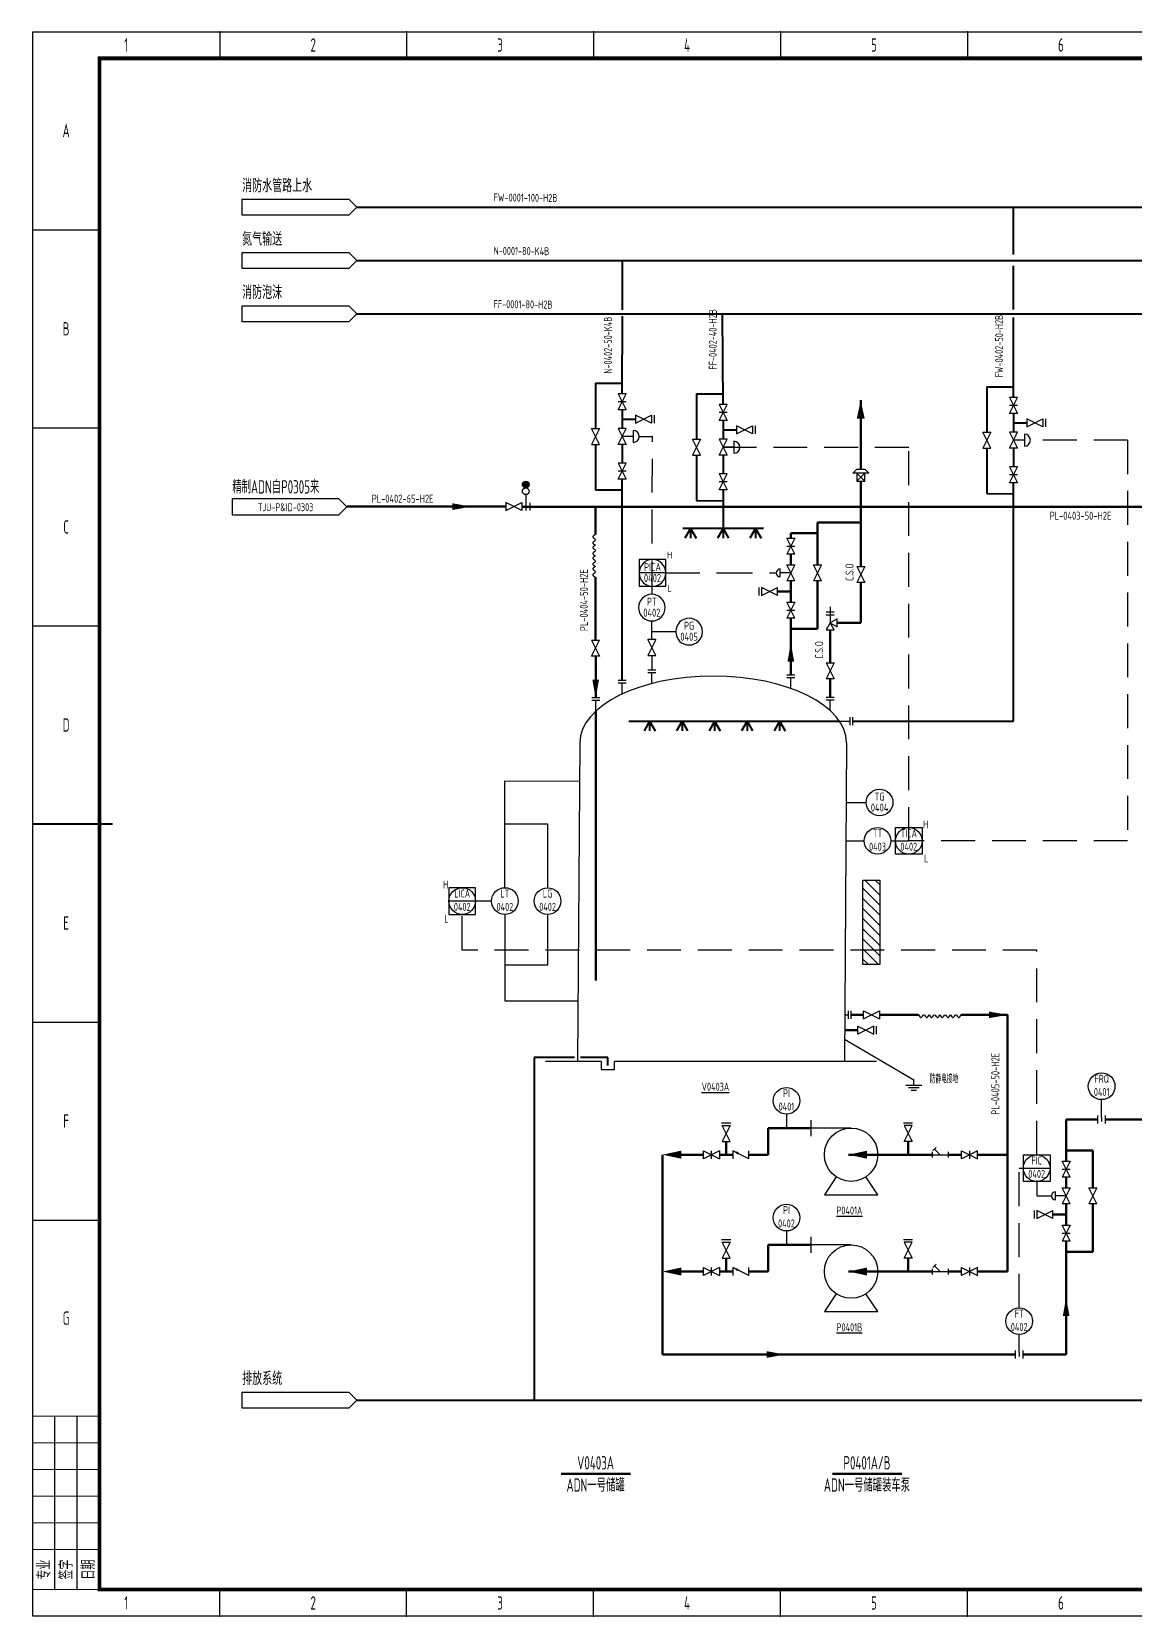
# Model space of a CAD drawing. Header units: millimetres. Extents: x 453 to 7190, y 523 to 4294.
# Drawn here: x 2184 to 2598, y 523 to 1117 of the extents above; entities that cross this region are included whole.
import ezdxf
from ezdxf.enums import TextEntityAlignment as Align

# ---------------------------------------------------------------- set-up
doc = ezdxf.new("R2010")
doc.units = ezdxf.units.MM
doc.linetypes.add('DASHED', pattern=[19.05, 12.7, -6.35])
for name, color, linetype, lineweight in [('01-主物流线-粗实线', 134, 'Continuous', 80), ('02-辅助物流线-中粗线', 30, 'Continuous', 40), ('03-设备外轮廓线-细实线', 7, 'Continuous', 25), ('05-图框与标题栏', 7, 'Continuous', 25), ('07-箭头', 7, 'Continuous', 25), ('08-进出物流标志', 7, 'Continuous', 25), ('09-文本', 7, 'Continuous', 25), ('09-阀门及管件', 102, 'Continuous', 25), ('1-主物料线', 134, 'Continuous', 80), ('1-主要物流线', 134, 'Continuous', 80), ('11-公用工程-冷却水', 55, 'Continuous', 40), ('11-文本', 7, 'Continuous', 25), ('11-管道组合号', 50, 'Continuous', 15), ('12-仪表', 190, 'Continuous', 25), ('12-信号线', 226, 'DASHED', 25), ('12-设备位号线', 7, 'Continuous', 80), ('13-仪表', 190, 'Continuous', 25), ('13-电动气动信号线', 226, 'DASHED', 25), ('14-氮气', 241, 'Continuous', 40), ('14-箭头', 7, 'Continuous', 25), ('15-仪表', 190, 'Continuous', 25), ('15-文本', 7, 'Continuous', 15), ('15-文本 @ 1', 7, 'Continuous', 15), ('16-阀门与管件', 102, 'Continuous', 25), ('19-柔性管', 7, 'ZIGZAG', 30), ('20-公用工程-消防用水', 152, 'Continuous', 40), ('22-公用工程-消防泡沫', 2, 'Continuous', 40), ('5-接续符号', 7, 'Continuous', 25), ('5-设备外轮廓', 7, 'Continuous', 25), ('7-文本', 7, 'Continuous', 25), ('8-保温层', 1, 'Continuous', 25)]:
    doc.layers.add(name, color=color, linetype=linetype, lineweight=lineweight)
doc.layers.add('TITLE', color=7, linetype='Continuous')
doc.styles.add('3-gbcbig', font='gbenor.shx', dxfattribs={"width": 0.7, "height": 3, "bigfont": 'gbcbig.shx'})
doc.styles.add('5-gbcbig', font='gbenor.shx', dxfattribs={"width": 0.7, "height": 5, "bigfont": 'gbcbig.shx'})
doc.styles.add('国标汉字', font='gbenor.shx', dxfattribs={"height": 7, "bigfont": 'gbcbig.shx'})
doc.styles.add('国标英文+数字', font='gbenor.shx', dxfattribs={"height": 5})
doc.styles.add('头号烷家', font='gbenor.shx', dxfattribs={"width": 0.75, "height": 3, "bigfont": 'gbcbig.shx'})
doc.styles.add('工程字', font='gbenor.shx', dxfattribs={"bigfont": 'gbcbig.shx'})
doc.linetypes.add('ZIGZAG', pattern='A,0.00254,-5.08,[131,ltypeshp.shx,S=5.08,R=0,X=-5.08,Y=0],-10.16,[131,ltypeshp.shx,S=5.08,R=180,X=5.08,Y=0],-5.08', length=20.32254)

# ---------------------------------------------------------------- blocks, each defined once
blk = doc.blocks.new('接续标志')
at = {"layer": '5-接续符号'}
for p, q in [((-43, 3), (-3, 3)), ((-43, -3), (-43, 3)), ((-3, 3), (0, 0)), ((0, 0), (-3, -3)), ((-3, -3), (-43, -3))]:
    blk.add_line(p, q, dxfattribs=at)
blk = doc.blocks.new('8open')
at = {"layer": '16-阀门与管件'}
blk.add_hatch(color=3, dxfattribs=at).paths.add_polyline_path([(8.75, 8.25, 1), (6.25, 8.25, 1)])
for p, q in [((6, -1.5), (0, 1.5)), ((0, 1.5), (0, -1.5)), ((0, -1.5), (6, 1.5)), ((6, 1.5), (6, -1.5)), ((6, 1.5), (6, -1.5)), ((7.5, 4.5), (7.5, -1.5)), ((9, 1.375), (9, -1.5))]:
    blk.add_line(p, q, dxfattribs=at)
for centre in [(7.5, 8.25), (7.5, 5.75)]:
    blk.add_circle(centre, 1.25, dxfattribs=at)
blk = doc.blocks.new('entry')
at = {"layer": '5-设备外轮廓'}
for p, q in [((1.5, 5), (-1.5, 5)), ((1.5, 4), (-1.5, 4)), ((0, 0), (0, 4))]:
    blk.add_line(p, q, dxfattribs=at)
blk = doc.blocks.new('箭头')
at = {"layer": '07-箭头'}
blk.add_lwpolyline([(0, 0, 0, 2.5, 0), (-7, 0, 2.5, 2.5, 0)], format="xyseb", dxfattribs=at)
blk = doc.blocks.new('jiezhi')
at = {"layer": '16-阀门与管件'}
for p, q in [((-1.5, 0), (1.5, 0)), ((-1.5, 0), (1.5, -6)), ((-1.5, -6), (1.5, 0)), ((1.5, -6), (-1.5, -6))]:
    blk.add_line(p, q, dxfattribs=at)
blk = doc.blocks.new('就地安装仪表')
at = {"layer": '12-仪表', "ltscale": 0.25}
blk.add_circle((0, -5), 5, dxfattribs=at)
at = {"layer": '15-文本', "style": '工程字', "width": 0.75}
blk.add_attdef('仪表名称', text='', height=3, dxfattribs=at).set_placement((0, -4.29), align=Align.CENTER)
blk.add_attdef('仪表编号', text='', height=3, dxfattribs=at).set_placement((0, -5.39), align=Align.TOP_CENTER)
blk = doc.blocks.new('*U136')
at = {"layer": '12-仪表'}
ref = blk.add_blockref('就地安装仪表', (2502.14, 833.23), dxfattribs=at)
ref.add_attrib('仪表名称', 'TG', dxfattribs={"layer": '15-文本 @ 1', "height": 3, "style": '工程字', "width": 0.75}).set_placement((2502.14, 828.94), align=Align.CENTER)
ref.add_attrib('仪表编号', '0404', dxfattribs={"layer": '15-文本 @ 1', "height": 3, "style": '工程字', "width": 0.75}).set_placement((2502.14, 827.83), align=Align.TOP_CENTER)
blk = doc.blocks.new('*U137')
at = {"layer": '15-文本'}
ref = blk.add_blockref('就地安装仪表', (2416.75, 906.26), dxfattribs=dict(at, xscale=-1))
ref.add_attrib('仪表名称', 'PT', dxfattribs={"layer": '15-文本 @ 1', "height": 3, "style": '工程字', "width": 0.75}).set_placement((2416.75, 901.97), align=Align.CENTER)
ref.add_attrib('仪表编号', '0402', dxfattribs={"layer": '15-文本 @ 1', "height": 3, "style": '工程字', "width": 0.75}).set_placement((2416.75, 900.87), align=Align.TOP_CENTER)
blk = doc.blocks.new('*U138')
at = {"layer": '15-文本'}
ref = blk.add_blockref('就地安装仪表', (2430.72, 897.26), dxfattribs=dict(at, xscale=-1))
ref.add_attrib('仪表名称', 'PG', dxfattribs={"layer": '15-文本 @ 1', "height": 3, "style": '工程字', "width": 0.75}).set_placement((2430.72, 892.97), align=Align.CENTER)
ref.add_attrib('仪表编号', '0405', dxfattribs={"layer": '15-文本 @ 1', "height": 3, "style": '工程字', "width": 0.75}).set_placement((2430.72, 891.87), align=Align.TOP_CENTER)
blk = doc.blocks.new('DCS系统仪表')
at = {"layer": '12-仪表'}
for p, q in [((-5, 10), (5, 10)), ((-5, 0), (-5, 10)), ((5, 10), (5, 0)), ((-5, 5), (5, 5)), ((5, 0), (-5, 0))]:
    blk.add_line(p, q, dxfattribs=at)
at = {"layer": '12-仪表', "ltscale": 0.25}
blk.add_circle((0, 5), 5, dxfattribs=at)
at = {"layer": '15-文本', "style": '工程字', "width": 0.75}
blk.add_attdef('仪表名称', text='', height=3, dxfattribs=at).set_placement((0, 5.71), align=Align.CENTER)
blk.add_attdef('仪表编号', text='', height=3, dxfattribs=at).set_placement((0, 4.61), align=Align.TOP_CENTER)
blk = doc.blocks.new('*U139')
at = {"layer": '12-仪表'}
ref = blk.add_blockref('DCS系统仪表', (2417, 909.26), dxfattribs=dict(at, xscale=-1))
ref.add_attrib('仪表名称', 'PICA', dxfattribs={"layer": '15-文本 @ 1', "height": 3, "style": '工程字', "width": 0.75}).set_placement((2417, 914.97), align=Align.CENTER)
ref.add_attrib('仪表编号', '0402', dxfattribs={"layer": '15-文本 @ 1', "height": 3, "style": '工程字', "width": 0.75}).set_placement((2417, 913.87), align=Align.TOP_CENTER)
blk = doc.blocks.new('管道组合号')
at = {"layer": '11-管道组合号', "style": '头号烷家', "width": 0.75}
blk.add_attdef('管道组合号', (-4.3, 3.13), '', height=3, dxfattribs=at)
blk = doc.blocks.new('绝热层')
at = {"layer": '8-保温层'}
h = blk.add_hatch(dxfattribs=at)
h.set_pattern_fill('ANSI31', color=256, scale=0.8)
h.set_pattern_definition([(45, (-477.1426, -5259.7808), (-1.7960512, 1.7960512), [])])
h.paths.add_polyline_path([(0, 3), (0, -3), (30, -3), (30, 3)])
for p, q in [((0, -3), (0, 3)), ((0, 3), (30, 3)), ((30, 3), (30, -3)), ((30, -3), (0, -3))]:
    blk.add_line(p, q, dxfattribs=at)

msp = doc.modelspace()

# ---------------------------------------------------------------- linework, layer by layer
for p, q in [((2489.04, 748.61), (2490.54, 748.61)), ((2490.54, 747.11), (2490.54, 750.11)), ((2491.54, 747.11), (2491.54, 750.11))]:
    msp.add_line(p, q)
at = {"color": 30}
for p, q in [((2488.99, 739.53), (2514.94, 724.25)), ((2511.94, 722.25), (2517.94, 722.25)), ((2516.94, 721.25), (2512.94, 721.25)), ((2515.94, 720.25), (2513.94, 720.25)), ((2514.94, 722.25), (2514.94, 724.25))]:
    msp.add_line(p, q, dxfattribs=at)
at = {"layer": '01-主物流线-粗实线'}
for p, q in [((2495.06, 953.12), (2495.06, 979.04)), ((2495.06, 916.64), (2495.06, 948.62)), ((2361.97, 939.12), (2302.48, 939.12)), ((2367.97, 939.06), (2395.67, 939.1)), ((2395.67, 928.65), (2395.67, 939.1)), ((2638.38, 939.1), (2578.88, 939.1)), ((2478.88, 929.15), (2478.88, 933.15)), ((2478.88, 933.15), (2495.06, 933.15)), ((2468.88, 927.26), (2468.88, 929.15)), ((2468.88, 929.15), (2478.88, 929.15)), ((2478.88, 929.15), (2478.88, 917.26)), ((2468.88, 917.26), (2468.88, 921.26)), ((2395.69, 889.04), (2395.67, 912.65)), ((2468.88, 903.26), (2468.88, 911.26)), ((2478.88, 893.26), (2478.88, 911.26)), ((2495.06, 897.58), (2495.06, 910.64)), ((2468.88, 907.26), (2463.88, 907.26)), ((2468.88, 897.26), (2468.88, 893.26)), ((2495.06, 895.57), (2495.06, 897.58)), ((2468.81, 875.97), (2468.88, 893.26)), ((2468.88, 893.26), (2478.88, 893.26)), ((2483.64, 880.6), (2483.64, 892.97)), ((2486.24, 895.57), (2495.06, 895.57)), ((2395.7, 867.41), (2395.7, 883.04)), ((2483.64, 867.63), (2483.64, 874.6)), ((2395.7, 862.41), (2395.7, 761.48)), ((2491.54, 748.61), (2496.05, 748.61)), ((2502.05, 748.61), (2516.66, 748.61)), ((2494, 742.83), (2489, 742.83)), ((2572.07, 697.78), (2572.07, 709.34)), ((2444.65, 696.19), (2444.65, 701.19)), ((2476.46, 706.19), (2460.32, 706.19)), ((2512.81, 701.19), (2512.81, 696.19)), ((2436.15, 696.19), (2425.28, 696.19)), ((2447.15, 696.19), (2442.15, 696.19)), ((2453.15, 696.19), (2460.32, 696.19)), ((2517.23, 696.19), (2490.46, 696.19)), ((2521.86, 696.19), (2517.23, 696.19)), ((2532.86, 696.19), (2527.86, 696.19)), ((2538.86, 696.19), (2550.11, 696.19)), ((2572.07, 693.78), (2572.07, 697.78)), ((2572.07, 697.78), (2582.07, 697.78)), ((2582.07, 697.78), (2582.07, 683.78)), ((2572.07, 683.78), (2572.07, 687.78)), ((2572.07, 669.78), (2572.07, 677.78)), ((2582.07, 677.78), (2582.07, 659.78)), ((2572.07, 673.78), (2567.07, 673.78)), ((2476.46, 662.39), (2460.32, 662.39)), ((2572.07, 663.78), (2572.07, 659.78)), ((2572.07, 621.29), (2572.07, 659.78)), ((2582.07, 659.78), (2572.07, 659.78)), ((2444.65, 652.39), (2444.65, 657.39)), ((2512.81, 657.39), (2512.81, 652.39)), ((2436.15, 652.39), (2425.28, 652.39)), ((2447.15, 652.39), (2442.15, 652.39)), ((2453.15, 652.39), (2460.32, 652.39)), ((2517.23, 652.39), (2490.46, 652.39)), ((2521.86, 652.39), (2517.23, 652.39)), ((2532.86, 652.39), (2527.86, 652.39)), ((2538.86, 652.39), (2550.11, 652.39))]:
    msp.add_line(p, q, dxfattribs=at)
at = {"layer": '02-辅助物流线-中粗线'}
for p, q in [((2387.82, 732.63), (2372.61, 732.63)), ((2372.61, 732.63), (2372.61, 604.2)), ((2400.26, 732.63), (2390.06, 732.63)), ((2400.26, 729.63), (2400.26, 732.63)), ((2306.17, 604.2), (2928.13, 604.2))]:
    msp.add_line(p, q, dxfattribs=at)
at = {"layer": '03-设备外轮廓线-细实线'}
for p, q in [((2389.79, 850.61), (2388.93, 731.13)), ((2489.79, 850.61), (2488.93, 731.13)), ((2397.71, 731.13), (2376.93, 731.13)), ((2397.71, 731.13), (2397.71, 728.13)), ((2500.93, 731.13), (2402.71, 731.13)), ((2402.71, 728.13), (2402.71, 731.13)), ((2397.71, 728.13), (2402.71, 728.13)), ((2476.46, 703.19), (2476.46, 709.19)), ((2491.46, 706.19), (2476.46, 706.19)), ((2485.91, 687.87), (2481.46, 681.19)), ((2501.46, 681.19), (2497.01, 687.87)), ((2481.46, 681.19), (2501.46, 681.19)), ((2476.46, 659.39), (2476.46, 665.39)), ((2491.46, 662.39), (2476.46, 662.39)), ((2485.91, 644.07), (2481.46, 637.39)), ((2501.46, 637.39), (2497.01, 644.07)), ((2481.46, 637.39), (2501.46, 637.39))]:
    msp.add_line(p, q, dxfattribs=at)
for centre in [(2491.46, 696.19), (2491.46, 652.39)]:
    msp.add_circle(centre, 10, dxfattribs=at)
msp.add_ellipse((2439.79, 850.61), major_axis=(-50, 0), ratio=0.5, start_param=3.141593, end_param=6.283185, dxfattribs=at)
at = {"layer": '05-图框与标题栏'}
for p, q in [((2254.75, 1117.16), (2254.75, 1107.16)), ((2324.83, 1117.16), (2324.83, 1107.16)), ((2394.92, 1117.16), (2394.92, 1107.16)), ((2465, 1117.16), (2465, 1107.16)), ((2535.08, 1117.16), (2535.08, 1107.16)), ((2184.67, 1042.91), (2209.67, 1042.91)), ((2184.67, 968.66), (2209.67, 968.66)), ((2184.67, 894.41), (2209.67, 894.41)), ((2184.67, 745.91), (2209.67, 745.91)), ((2184.67, 671.66), (2209.67, 671.66)), ((2193, 533.16), (2193, 598.16)), ((2201.33, 533.16), (2201.33, 598.16)), ((2254.75, 523.16), (2254.75, 533.16)), ((2324.83, 523.16), (2324.83, 533.16)), ((2394.92, 523.16), (2394.92, 533.16)), ((2465, 523.16), (2465, 533.16)), ((2535.08, 523.16), (2535.08, 533.16))]:
    msp.add_line(p, q, dxfattribs=at)
at = {"layer": '05-图框与标题栏', "const_width": 1.4}
msp.add_lwpolyline([(2209.67, 1107.16), (2209.67, 533.16), (3015.67, 533.16), (3015.67, 1107.16)], close=True, dxfattribs=at)
at = {"layer": '05-图框与标题栏'}
for points, const_width in [([(2184.67, 820.16), (2214.67, 820.16)], 0.8), ([(2209.67, 598.16), (2184.67, 598.16)], 0.4), ([(2209.67, 588.16), (2184.67, 588.16)], 0.4), ([(2209.67, 578.16), (2184.67, 578.16)], 0.4), ([(2209.67, 568.16), (2184.67, 568.16)], 0.4), ([(2209.67, 558.16), (2184.67, 558.16)], 0.4), ([(2209.67, 548.16), (2184.67, 548.16)], 0.4), ([(2209.67, 533.16), (2184.67, 533.16)], 0.4)]:
    msp.add_lwpolyline(points, dxfattribs=dict(at, const_width=const_width))
for p in [(2254.75, 1117.16), (2254.75, 1117.16), (2254.75, 1117.16), (2324.83, 1117.16), (2324.83, 1117.16), (2324.83, 1117.16), (2394.92, 1117.16), (2394.92, 1117.16), (2394.92, 1117.16), (2465, 1117.16), (2465, 1117.16), (2465, 1117.16), (2535.08, 1117.16), (2535.08, 1117.16), (2535.08, 1117.16), (2193, 533.16), (2201.33, 533.16), (2254.75, 523.16), (2324.83, 523.16), (2394.92, 523.16), (2465, 523.16), (2535.08, 523.16)]:
    msp.add_point(p, dxfattribs=at)
at = {"layer": '08-进出物流标志'}
for p, q in [((2259.47, 942.01), (2259.47, 936.01)), ((2299.47, 942.01), (2259.47, 942.01)), ((2302.47, 939.01), (2299.47, 942.01)), ((2299.47, 936.01), (2302.47, 939.01)), ((2259.47, 936.01), (2299.47, 936.01))]:
    msp.add_line(p, q, dxfattribs=at)
at = {"layer": '09-阀门及管件'}
for p, q in [((2407.18, 981.44), (2404.18, 981.44)), ((2404.18, 981.44), (2407.18, 975.44)), ((2404.18, 975.44), (2407.18, 981.44)), ((2407.18, 978.44), (2404.18, 978.44)), ((2407.18, 975.44), (2404.18, 975.44)), ((2444.94, 977.36), (2441.94, 977.36)), ((2441.94, 977.36), (2444.94, 971.36)), ((2441.94, 971.36), (2444.94, 977.36)), ((2444.94, 974.36), (2441.94, 974.36)), ((2553.81, 980.04), (2550.81, 980.04)), ((2550.81, 980.04), (2553.81, 974.04)), ((2550.81, 974.04), (2553.81, 980.04)), ((2553.81, 977.04), (2550.81, 977.04)), ((2397.18, 968.44), (2394.18, 962.44)), ((2397.18, 962.44), (2394.18, 968.44)), ((2394.18, 968.44), (2397.18, 968.44)), ((2407.18, 968.44), (2404.18, 968.44)), ((2404.18, 968.44), (2407.18, 962.44)), ((2405.68, 965.44), (2407.18, 968.44)), ((2410.68, 973.44), (2410.68, 970.44)), ((2416.68, 970.44), (2410.68, 973.44)), ((2410.68, 970.44), (2416.68, 973.44)), ((2416.68, 973.44), (2416.68, 970.44)), ((2417.68, 973.44), (2417.68, 970.44)), ((2444.94, 971.36), (2441.94, 971.36)), ((2448.44, 969.36), (2448.44, 966.36)), ((2454.44, 966.36), (2448.44, 969.36)), ((2448.44, 966.36), (2454.44, 969.36)), ((2454.44, 969.36), (2454.44, 966.36)), ((2455.44, 969.36), (2455.44, 966.36)), ((2553.81, 974.04), (2550.81, 974.04)), ((2557.31, 972.04), (2557.31, 969.04)), ((2563.31, 969.04), (2557.31, 972.04)), ((2557.31, 969.04), (2563.31, 972.04)), ((2563.31, 972.04), (2563.31, 969.04)), ((2564.31, 972.04), (2564.31, 969.04)), ((2394.18, 962.44), (2397.18, 962.44)), ((2404.18, 962.44), (2405.68, 965.44)), ((2407.18, 962.44), (2404.18, 962.44)), ((2409.8, 965.44), (2405.68, 965.44)), ((2409.8, 967.69), (2409.8, 963.19)), ((2434.94, 964.36), (2431.94, 958.36)), ((2434.94, 958.36), (2431.94, 964.36)), ((2431.94, 964.36), (2434.94, 964.36)), ((2444.94, 964.36), (2441.94, 964.36)), ((2441.94, 964.36), (2444.94, 958.36)), ((2443.44, 961.36), (2444.94, 964.36)), ((2447.55, 963.61), (2447.55, 959.11)), ((2543.81, 967.04), (2540.81, 961.04)), ((2543.81, 961.04), (2540.81, 967.04)), ((2540.81, 967.04), (2543.81, 967.04)), ((2553.81, 967.04), (2550.81, 967.04)), ((2550.81, 967.04), (2553.81, 961.04)), ((2550.81, 961.04), (2552.31, 964.04)), ((2552.31, 964.04), (2553.81, 967.04)), ((2556.42, 964.04), (2552.31, 964.04)), ((2556.42, 966.29), (2556.42, 961.79)), ((2431.94, 958.36), (2434.94, 958.36)), ((2441.94, 958.36), (2443.44, 961.36)), ((2444.94, 958.36), (2441.94, 958.36)), ((2447.55, 961.36), (2443.44, 961.36)), ((2540.81, 961.04), (2543.81, 961.04)), ((2553.81, 961.04), (2550.81, 961.04)), ((2407.18, 955.44), (2404.18, 955.44)), ((2404.18, 955.44), (2407.18, 949.44)), ((2404.18, 949.44), (2407.18, 955.44)), ((2407.18, 952.44), (2404.18, 952.44)), ((2444.94, 951.36), (2441.94, 951.36)), ((2441.94, 951.36), (2444.94, 945.36)), ((2441.94, 945.36), (2444.94, 951.36)), ((2553.81, 954.04), (2550.81, 954.04)), ((2550.81, 954.04), (2553.81, 948.04)), ((2550.81, 948.04), (2553.81, 954.04)), ((2553.81, 951.04), (2550.81, 951.04)), ((2407.18, 949.44), (2404.18, 949.44)), ((2444.94, 948.36), (2441.94, 948.36)), ((2444.94, 945.36), (2441.94, 945.36)), ((2553.81, 948.04), (2550.81, 948.04)), ((2418.22, 889.27), (2415.22, 889.27)), ((2416.72, 886.27), (2415.22, 889.27)), ((2418.22, 889.27), (2415.22, 883.27)), ((2418.22, 883.27), (2416.72, 886.27)), ((2415.22, 883.27), (2418.22, 883.27))]:
    msp.add_line(p, q, dxfattribs=at)
for centre in [(2409.8, 965.44), (2447.55, 961.36), (2556.42, 964.04)]:
    msp.add_arc(centre, 2.25, 270, 90, dxfattribs=at)
at = {"layer": '1-主要物流线'}
for p, q in [((2395.67, 939.1), (2584.26, 939.1)), ((2532.66, 748.61), (2550.11, 748.61)), ((2550.11, 748.61), (2550.11, 652.39)), ((2572.07, 709.34), (2583.88, 709.34)), ((2586.88, 709.34), (2609.16, 709.34)), ((2460.32, 706.19), (2460.32, 696.19)), ((2420.76, 696.19), (2420.76, 652.39)), ((2460.32, 662.39), (2460.32, 652.39)), ((2420.76, 652.39), (2420.76, 621.29)), ((2420.76, 621.29), (2517.53, 621.29)), ((2517.53, 621.29), (2552.97, 621.29)), ((2555.97, 621.29), (2572.07, 621.29))]:
    msp.add_line(p, q, dxfattribs=at)
at = {"layer": '11-公用工程-冷却水', "ltscale": 5}
msp.add_line((2408.16, 858.67), (2487.12, 858.67), dxfattribs=at)
at = {"layer": '12-仪表'}
for p, q in [((2416.72, 889.27), (2416.73, 896.26)), ((2416.72, 892.26), (2425.72, 892.26)), ((2416.72, 883.27), (2416.72, 877.8)), ((2489.59, 828.23), (2497.14, 828.23))]:
    msp.add_line(p, q, dxfattribs=at)
at = {"layer": '12-信号线'}
msp.add_line((2356.67, 791.27), (2350.67, 791.27), dxfattribs=at)
at = {"layer": '12-设备位号线'}
for p, q in [((2382.82, 576.51), (2408.71, 576.51)), ((2484.54, 576.51), (2510.44, 576.51))]:
    msp.add_line(p, q, dxfattribs=at)
at = {"layer": '13-电动气动信号线'}
for p, q in [((2412.05, 965.44), (2417, 965.44)), ((2416.82, 906.26), (2417, 965.44)), ((2595.1, 964.04), (2558.67, 964.04)), ((2595.1, 964.04), (2595.1, 813.82)), ((2443.26, 961.36), (2513.08, 961.36)), ((2513.08, 813.82), (2513.08, 961.36)), ((2422, 914.26), (2441.76, 914.26)), ((2441.76, 914.26), (2463.38, 914.26)), ((2506.36, 813.82), (2513.08, 813.82)), ((2595.1, 813.82), (2513.08, 813.82)), ((2345.67, 772.9), (2345.67, 791.27)), ((2561.03, 772.9), (2345.67, 772.9)), ((2561.03, 696.16), (2561.03, 772.9)), ((2554.47, 638.79), (2554.47, 691.16)), ((2554.47, 691.16), (2556.03, 691.16)), ((2561.03, 686.49), (2561.03, 680.78)), ((2561.03, 680.78), (2566.57, 680.78))]:
    msp.add_line(p, q, dxfattribs=at)
at = {"layer": '14-氮气'}
for p, q in [((2306.17, 1031.36), (2926.17, 1031.36)), ((2405.72, 1012.91), (2405.72, 1031.36)), ((2405.68, 981.44), (2405.72, 1010.58)), ((2395.68, 985.44), (2405.68, 985.44)), ((2395.68, 985.44), (2395.68, 968.44)), ((2405.68, 975.44), (2405.68, 968.44)), ((2405.68, 971.94), (2410.68, 971.94)), ((2395.68, 962.44), (2395.68, 945.44)), ((2405.68, 962.44), (2405.68, 955.44)), ((2395.68, 945.44), (2405.68, 945.44)), ((2405.68, 873.9), (2405.68, 949.44))]:
    msp.add_line(p, q, dxfattribs=at)
at = {"layer": '14-箭头'}
for points in [[(2495.06, 979.04, 0, 3, 0), (2495.06, 972.04, 3, 3, 0)], [(2420.76, 696.19, 0, 3, 0), (2427.76, 696.19, 3, 3, 0)], [(2490.46, 696.19, 0, 3, 0), (2497.46, 696.19, 3, 3, 0)], [(2420.76, 652.39, 0, 3, 0), (2427.76, 652.39, 3, 3, 0)], [(2490.46, 652.39, 0, 3, 0), (2497.46, 652.39, 3, 3, 0)]]:
    msp.add_lwpolyline(points, format="xyseb", dxfattribs=at)
at = {"layer": '15-仪表'}
for p, q in [((2361.67, 796.27), (2361.67, 836.37)), ((2361.67, 836.37), (2389.69, 836.19)), ((2361.67, 820.26), (2377.67, 820.26)), ((2377.61, 820.26), (2377.61, 796.26)), ((2489.36, 813.82), (2496.36, 813.82)), ((2508.08, 813.82), (2508.08, 818.82)), ((2508.08, 818.82), (2518.08, 818.82)), ((2508.08, 808.82), (2508.08, 813.82)), ((2518.08, 818.82), (2518.08, 808.82)), ((2518.08, 808.82), (2508.08, 808.82)), ((2340.67, 796.27), (2340.67, 786.27)), ((2350.67, 796.27), (2340.67, 796.27)), ((2350.67, 786.27), (2350.67, 796.27)), ((2350.67, 791.27), (2340.67, 791.27)), ((2340.67, 786.27), (2350.67, 786.27)), ((2361.67, 786.27), (2361.67, 753.83)), ((2377.67, 786.26), (2377.67, 767.26)), ((2377.67, 767.26), (2361.67, 767.26)), ((2361.67, 753.83), (2389.15, 753.83)), ((2585.38, 710.09), (2585.38, 716.84)), ((2467.23, 711.4), (2467.23, 706.19)), ((2467.23, 706.19), (2467.23, 706.58)), ((2556.03, 691.16), (2556.03, 696.16)), ((2556.03, 696.16), (2566.03, 696.16)), ((2566.03, 696.16), (2566.03, 686.16)), ((2556.03, 686.16), (2556.03, 691.16)), ((2556.03, 691.16), (2566.03, 691.16)), ((2566.03, 686.16), (2556.03, 686.16)), ((2467.23, 667.61), (2467.23, 662.39)), ((2554.47, 622.04), (2554.47, 628.79))]:
    msp.add_line(p, q, dxfattribs=at)
for centre in [(2501.36, 813.82), (2513.08, 813.82), (2345.67, 791.27), (2361.67, 791.27), (2377.67, 791.26), (2585.38, 721.84), (2467.23, 716.4), (2561.03, 691.16), (2467.23, 672.61), (2554.47, 633.79)]:
    msp.add_circle(centre, 5, dxfattribs=at)
at = {"layer": '16-阀门与管件'}
for p, q in [((2493.56, 953.12), (2492.06, 951.62)), ((2498.06, 951.62), (2492.06, 951.62)), ((2493.56, 953.12), (2496.56, 953.12)), ((2493.56, 951.62), (2493.56, 948.62)), ((2493.56, 951.62), (2496.56, 948.62)), ((2496.56, 951.62), (2493.56, 948.62)), ((2496.56, 953.12), (2498.06, 951.62)), ((2496.56, 948.62), (2496.56, 951.62)), ((2493.56, 948.62), (2496.56, 948.62)), ((2467.38, 927.26), (2470.38, 927.26)), ((2470.38, 921.26), (2467.38, 927.26)), ((2470.38, 927.26), (2467.38, 921.26)), ((2467.38, 924.26), (2470.38, 924.26)), ((2470.38, 921.26), (2467.38, 921.26)), ((2464.88, 912.76), (2464.88, 915.76)), ((2467.38, 917.26), (2470.38, 917.26)), ((2470.38, 911.26), (2467.38, 917.26)), ((2470.38, 917.26), (2467.38, 911.26)), ((2477.38, 917.26), (2480.38, 917.26)), ((2480.38, 911.26), (2477.38, 917.26)), ((2480.38, 917.26), (2477.38, 911.26)), ((2493.56, 916.64), (2496.56, 916.64)), ((2493.56, 916.64), (2496.56, 910.64)), ((2496.56, 916.64), (2493.56, 910.64)), ((2468.88, 914.26), (2464.88, 914.26)), ((2470.38, 911.26), (2467.38, 911.26)), ((2480.38, 911.26), (2477.38, 911.26)), ((2496.56, 910.64), (2493.56, 910.64)), ((2456.88, 908.76), (2456.88, 905.76)), ((2457.88, 908.76), (2457.88, 905.76)), ((2457.88, 905.76), (2463.88, 908.76)), ((2463.88, 905.76), (2457.88, 908.76)), ((2463.88, 905.76), (2463.88, 908.76)), ((2467.38, 903.26), (2470.38, 903.26)), ((2470.38, 897.26), (2467.38, 903.26)), ((2470.38, 903.26), (2467.38, 897.26)), ((2467.38, 900.26), (2470.38, 900.26)), ((2470.38, 897.26), (2467.38, 897.26)), ((2485.14, 899.57), (2482.14, 899.57)), ((2482.14, 898.57), (2485.14, 898.57)), ((2483.64, 901.57), (2483.64, 895.57)), ((2486.24, 897.07), (2483.64, 895.57)), ((2486.24, 894.07), (2486.24, 897.07)), ((2483.64, 895.57), (2482.14, 892.97)), ((2482.14, 892.97), (2485.14, 892.97)), ((2485.14, 892.97), (2483.64, 895.57)), ((2483.64, 895.57), (2486.24, 894.07)), ((2482.14, 880.6), (2485.14, 880.6)), ((2482.14, 880.6), (2485.14, 874.6)), ((2485.14, 880.6), (2482.14, 874.6)), ((2485.14, 874.6), (2482.14, 874.6)), ((2496.05, 747.11), (2496.05, 750.11)), ((2496.05, 747.11), (2502.05, 750.11)), ((2496.05, 750.11), (2502.05, 747.11)), ((2502.05, 750.11), (2502.05, 747.11)), ((2494, 741.33), (2494, 744.33)), ((2494, 744.33), (2500, 741.33)), ((2500, 744.33), (2494, 741.33)), ((2500, 741.33), (2500, 744.33)), ((2501, 741.33), (2501, 744.33)), ((2442.89, 708.19), (2446.35, 708.19)), ((2446.15, 701.19), (2443.15, 707.19)), ((2443.15, 707.19), (2446.15, 707.19)), ((2446.15, 707.19), (2443.15, 701.19)), ((2511.05, 708.19), (2514.52, 708.19)), ((2511.31, 701.19), (2514.31, 707.19)), ((2514.31, 707.19), (2511.31, 707.19)), ((2511.31, 707.19), (2514.31, 701.19)), ((2583.88, 710.84), (2583.88, 707.84)), ((2585.38, 710.09), (2585.38, 708.59)), ((2586.88, 707.84), (2586.88, 710.84)), ((2443.15, 701.19), (2446.15, 701.19)), ((2514.31, 701.19), (2511.31, 701.19)), ((2442.15, 697.69), (2436.15, 694.69)), ((2436.15, 694.69), (2436.15, 697.69)), ((2436.15, 697.69), (2442.15, 694.69)), ((2439.15, 694.69), (2439.15, 697.69)), ((2442.15, 697.69), (2442.15, 694.69)), ((2453.15, 694.69), (2447.15, 697.69)), ((2447.15, 697.69), (2447.15, 694.69)), ((2453.15, 694.69), (2453.15, 697.69)), ((2521.86, 697.24), (2521.86, 695.14)), ((2521.86, 696.19), (2527.86, 696.19)), ((2523.33, 698.9), (2522.15, 697.72)), ((2524.86, 696.19), (2522.74, 698.31)), ((2527.86, 697.24), (2527.86, 695.14)), ((2532.86, 694.69), (2532.86, 697.69)), ((2532.86, 697.69), (2538.86, 694.69)), ((2538.86, 697.69), (2532.86, 694.69)), ((2535.86, 697.69), (2535.86, 694.69)), ((2538.86, 694.69), (2538.86, 697.69)), ((2570.57, 693.78), (2573.57, 693.78)), ((2573.57, 687.78), (2570.57, 693.78)), ((2573.57, 693.78), (2570.57, 687.78)), ((2570.57, 690.78), (2573.57, 690.78)), ((2573.57, 687.78), (2570.57, 687.78)), ((2570.57, 683.78), (2573.57, 683.78)), ((2573.57, 677.78), (2570.57, 683.78)), ((2573.57, 683.78), (2570.57, 677.78)), ((2580.57, 683.78), (2583.57, 683.78)), ((2583.57, 677.78), (2580.57, 683.78)), ((2583.57, 683.78), (2580.57, 677.78)), ((2568.07, 679.28), (2568.07, 682.28)), ((2572.07, 680.78), (2568.07, 680.78)), ((2573.57, 677.78), (2570.57, 677.78)), ((2583.57, 677.78), (2580.57, 677.78)), ((2560.07, 675.28), (2560.07, 672.28)), ((2561.07, 675.28), (2561.07, 672.28)), ((2561.07, 672.28), (2567.07, 675.28)), ((2567.07, 672.28), (2561.07, 675.28)), ((2567.07, 672.28), (2567.07, 675.28)), ((2570.57, 669.78), (2573.57, 669.78)), ((2573.57, 663.78), (2570.57, 669.78)), ((2573.57, 669.78), (2570.57, 663.78)), ((2570.57, 666.78), (2573.57, 666.78)), ((2442.89, 664.39), (2446.35, 664.39)), ((2446.15, 657.39), (2443.15, 663.39)), ((2443.15, 663.39), (2446.15, 663.39)), ((2446.15, 663.39), (2443.15, 657.39)), ((2511.05, 664.39), (2514.52, 664.39)), ((2511.31, 657.39), (2514.31, 663.39)), ((2514.31, 663.39), (2511.31, 663.39)), ((2511.31, 663.39), (2514.31, 657.39)), ((2573.57, 663.78), (2570.57, 663.78)), ((2442.15, 653.89), (2436.15, 650.89)), ((2436.15, 650.89), (2436.15, 653.89)), ((2436.15, 653.89), (2442.15, 650.89)), ((2439.15, 650.89), (2439.15, 653.89)), ((2442.15, 653.89), (2442.15, 650.89)), ((2443.15, 657.39), (2446.15, 657.39)), ((2453.15, 650.89), (2447.15, 653.89)), ((2447.15, 653.89), (2447.15, 650.89)), ((2453.15, 650.89), (2453.15, 653.89)), ((2514.31, 657.39), (2511.31, 657.39)), ((2521.86, 653.44), (2521.86, 651.34)), ((2523.33, 655.11), (2522.15, 653.92)), ((2524.86, 652.39), (2522.74, 654.51)), ((2527.86, 653.44), (2527.86, 651.34)), ((2532.86, 650.89), (2532.86, 653.89)), ((2532.86, 653.89), (2538.86, 650.89)), ((2538.86, 653.89), (2532.86, 650.89)), ((2535.86, 653.89), (2535.86, 650.89)), ((2538.86, 650.89), (2538.86, 653.89)), ((2521.86, 652.39), (2527.86, 652.39)), ((2552.97, 622.79), (2552.97, 619.79)), ((2554.47, 622.04), (2554.47, 620.54)), ((2555.97, 619.79), (2555.97, 622.79))]:
    msp.add_line(p, q, dxfattribs=at)
at = {"layer": '16-阀门与管件', "color": 3}
for points in [[(2449.06, 696.73, 1, 0, 0), (2447.15, 697.69, 0, 0, 0)], [(2449.06, 652.93, 1, 0, 0), (2447.15, 653.89, 0, 0, 0)]]:
    msp.add_lwpolyline(points, format="xyseb", dxfattribs=at)
at = {"layer": '16-阀门与管件'}
for centre in [(2464.88, 914.26), (2568.07, 680.78)]:
    msp.add_arc(centre, 1.5, 90, 270, dxfattribs=at)
at = {"layer": '19-柔性管'}
for points in [[(2395.67, 928.65), (2394.67, 927.65), (2395.67, 926.65), (2394.67, 925.65), (2395.67, 924.65)], [(2395.67, 924.65), (2394.67, 923.65), (2395.67, 922.65), (2394.67, 921.65), (2395.67, 920.65)], [(2395.67, 920.65), (2394.67, 919.65), (2395.67, 918.65), (2394.67, 917.65), (2395.67, 916.65)], [(2395.67, 916.65), (2394.67, 915.65), (2395.67, 914.65), (2394.67, 913.65), (2395.67, 912.65)], [(2516.66, 748.61), (2517.66, 747.61), (2518.66, 748.61), (2519.66, 747.61), (2520.66, 748.61)], [(2520.66, 748.61), (2521.66, 747.61), (2522.66, 748.61), (2523.66, 747.61), (2524.66, 748.61)], [(2524.66, 748.61), (2525.66, 747.61), (2526.66, 748.61), (2527.66, 747.61), (2528.66, 748.61)], [(2528.66, 748.61), (2529.66, 747.61), (2530.66, 748.61), (2531.66, 747.61), (2532.66, 748.61)]]:
    msp.add_spline(points, degree=3, dxfattribs=at)
at = {"layer": '20-公用工程-消防用水'}
for p, q in [((2306.17, 1051.36), (2926.17, 1051.36)), ((2552.32, 1033.63), (2552.32, 1051.36)), ((2552.32, 1013.05), (2552.32, 1029.37)), ((2552.31, 980.04), (2552.32, 1010.05)), ((2542.31, 984.04), (2552.31, 984.04)), ((2542.31, 984.04), (2542.31, 967.04)), ((2552.31, 974.04), (2552.31, 967.04)), ((2552.31, 970.54), (2557.31, 970.54)), ((2542.31, 961.04), (2542.31, 944.04)), ((2552.31, 961.04), (2552.31, 954.04)), ((2552.31, 939.54), (2552.31, 948.04)), ((2542.31, 944.04), (2552.31, 943.94)), ((2552.31, 858.67), (2552.31, 943.94)), ((2492.12, 858.67), (2552.31, 858.67))]:
    msp.add_line(p, q, dxfattribs=at)
at = {"layer": '22-公用工程-消防泡沫'}
for p, q in [((2306.17, 1011.36), (2926.17, 1011.36)), ((2443.44, 977.36), (2443.3, 1011.36)), ((2433.44, 981.36), (2443.44, 981.36)), ((2433.44, 981.36), (2433.44, 964.36)), ((2443.44, 971.36), (2443.44, 964.36)), ((2443.44, 967.86), (2448.44, 967.86)), ((2433.44, 958.36), (2433.44, 941.36)), ((2443.44, 958.36), (2443.44, 951.36)), ((2443.44, 945.36), (2443.44, 937.28)), ((2433.44, 941.36), (2443.44, 941.25)), ((2443.44, 937.28), (2443.44, 930.92)), ((2458.56, 930.92), (2428.32, 930.92))]:
    msp.add_line(p, q, dxfattribs=at)
at = {"layer": '22-公用工程-消防泡沫', "color": 3}
for p, q in [((2431.25, 930.92), (2429.18, 927.33)), ((2431.25, 930.92), (2433.33, 927.33)), ((2443.44, 930.92), (2441.36, 927.33)), ((2443.44, 930.92), (2445.51, 927.33)), ((2455.62, 930.92), (2453.54, 927.33)), ((2455.62, 930.92), (2457.69, 927.33)), ((2415.91, 858.67), (2413.84, 855.08)), ((2415.91, 858.67), (2417.98, 855.08)), ((2428.09, 858.67), (2426.02, 855.08)), ((2428.09, 858.67), (2430.16, 855.08)), ((2440.27, 858.67), (2438.2, 855.08)), ((2440.27, 858.67), (2442.35, 855.08)), ((2452.46, 858.67), (2450.38, 855.08)), ((2452.46, 858.67), (2454.53, 855.08)), ((2464.64, 858.67), (2462.57, 855.08)), ((2464.64, 858.67), (2466.71, 855.08))]:
    msp.add_line(p, q, dxfattribs=at)
at = {"layer": '22-公用工程-消防泡沫', "color": 3, "ltscale": 5}
for p, q in [((2431.25, 930.92), (2431.25, 927.33)), ((2443.44, 930.92), (2443.44, 927.33)), ((2455.62, 930.92), (2455.62, 927.33)), ((2415.91, 858.67), (2415.91, 855.08)), ((2428.09, 858.67), (2428.09, 855.08)), ((2440.27, 858.67), (2440.27, 855.08)), ((2452.46, 858.67), (2452.46, 855.08)), ((2464.64, 858.67), (2464.64, 855.08))]:
    msp.add_line(p, q, dxfattribs=at)
at = {"layer": '5-设备外轮廓'}
for p, q in [((2487.12, 858.67), (2491.12, 858.67)), ((2491.12, 857.17), (2491.12, 860.17)), ((2492.12, 857.17), (2492.12, 860.17))]:
    msp.add_line(p, q, dxfattribs=at)
at = {"layer": 'TITLE'}
for p, q in [((2184.67, 1117.16), (3025.67, 1117.16)), ((2184.67, 523.16), (2184.67, 1117.16)), ((3025.67, 523.16), (2184.67, 523.16))]:
    msp.add_line(p, q, dxfattribs=at)
msp.add_lwpolyline([(2184.67, 1117.16), (3025.67, 1117.16), (3025.67, 523.16), (2184.67, 523.16)], close=True, dxfattribs=at)

# ---------------------------------------------------------------- block references
at = {"layer": '01-主物流线-粗实线'}
for name, p in [('8open', (2361.97, 939.12)), ('*U139', (0, 0)), ('*U137', (0, 0)), ('*U138', (0, 0)), ('jiezhi', (2395.69, 889.04)), ('entry', (2405.68, 868.9)), ('entry', (2416.72, 872.8)), ('entry', (2468.81, 870.97)), ('entry', (2395.7, 862.41)), ('entry', (2483.63, 862.63)), ('*U136', (0, 0))]:
    msp.add_blockref(name, p, dxfattribs=at)
at = {"layer": '1-主物料线'}
for p in [(2306.17, 1051.36), (2306.17, 1031.36), (2306.17, 1011.36), (2306.17, 604.2)]:
    msp.add_blockref('接续标志', p, dxfattribs=at)
at = {"layer": '1-主要物流线'}
for p in [(2349.01, 939.12), (2550.11, 748.61), (2466.74, 621.29)]:
    msp.add_blockref('箭头', p, dxfattribs=at)
for p, rotation in [((2468.86, 888), 90), ((2395.7, 867.29), 270), ((2572.07, 642.68), 89.99999999999999)]:
    msp.add_blockref('箭头', p, dxfattribs=dict(at, rotation=rotation))
at = {"layer": '13-电动气动信号线'}
for p, values in [((2316.03, 937.49), {'管道组合号': 'PL-0402-65-H2E'}), ((2570.19, 931.09), {'管道组合号': 'PL-0403-50-H2E'})]:
    msp.add_blockref('管道组合号', p, dxfattribs=at).add_auto_attribs(values)
at = {"layer": '13-电动气动信号线', "rotation": 90}
for p, values in [((2395.92, 896.75), {'管道组合号': 'PL-0404-50-H2E'}), ((2550.15, 715.47), {'管道组合号': 'PL-0405-50-H2E'})]:
    msp.add_blockref('管道组合号', p, dxfattribs=at).add_auto_attribs(values)
at = {"layer": '8-保温层', "xscale": 1.056344642294913, "yscale": 1.056344642294913, "zscale": 1.056344642294913, "rotation": 270}
msp.add_blockref('绝热层', (2499.08, 799.15), dxfattribs=at)

# ---------------------------------------------------------------- texts
at = {"style": '3-gbcbig', "width": 0.7}
msp.add_text('防静电接地', height=3, dxfattribs=at).set_placement((2521.03, 723.02))
at = {"char_height": 3, "attachment_point": 5, "style": '3-gbcbig'}
for s, insert in [('{\\LP0401A}', (2490.83, 675.27)), ('{\\LP0401B}', (2490.83, 631.47))]:
    msp.add_mtext_dynamic_manual_height_columns(s, width=12.7249, gutter_width=35, heights=[12.14], dxfattribs=dict(at, insert=insert))
at = {"layer": '05-图框与标题栏', "char_height": 5, "attachment_point": 5, "style": '5-gbcbig'}
for s, width, gutter_width, insert in [('1', 70.0833, 25, (2219.71, 1112.16)), ('2', 70.0833, 12.5, (2289.79, 1112.16)), ('3', 70.0833, 25, (2359.87, 1112.16)), ('4', 70.0833, 25, (2429.96, 1112.16)), ('5', 70.0833, 25, (2500.04, 1112.16)), ('6', 70.0833, 25, (2570.12, 1112.16)), ('A', 25, 25, (2197.17, 1080.03)), ('B', 25, 25, (2197.17, 1005.78)), ('C', 25, 25, (2197.17, 931.53)), ('D', 25, 25, (2197.17, 857.28)), ('E', 25, 25, (2197.17, 783.03)), ('F', 25, 25, (2197.17, 708.78)), ('G', 25, 25, (2197.17, 634.91)), ('1', 70.0833, 25, (2219.71, 528.16)), ('2', 70.0833, 25, (2289.79, 528.16)), ('3', 70.0833, 25, (2359.87, 528.16)), ('4', 70.0833, 25, (2429.96, 528.16)), ('5', 70.0833, 25, (2500.04, 528.16)), ('6', 70.0833, 25, (2570.12, 528.16))]:
    msp.add_mtext_dynamic_manual_height_columns(s, width=width, gutter_width=gutter_width, heights=[0], dxfattribs=dict(at, insert=insert))
at = {"layer": '05-图框与标题栏', "char_height": 5, "attachment_point": 5, "rotation": 90, "style": '工程字'}
for s, insert in [('专业', (2188.83, 540.66)), ('签字', (2197.17, 540.66)), ('日期', (2205.5, 540.66))]:
    msp.add_mtext_dynamic_manual_height_columns(s, width=8.3333, gutter_width=25, heights=[0], dxfattribs=dict(at, insert=insert))
at = {"layer": '09-文本'}
for s, width, heights, insert, char_height, attachment_point, style in [('精制ADN自P0305来', 34.6524, [13.39], (2259.47, 949.04), 5, 1, '5-gbcbig'), ('TJU-P&ID-0303', 40, [0], (2279.47, 938.91), 3, 5, '3-gbcbig'), ('{\\LV0403A}', 22.2828, [0], (2435.42, 723.16), 3, 1, '3-gbcbig')]:
    msp.add_mtext_dynamic_manual_height_columns(s, width=width, gutter_width=15, heights=heights, dxfattribs=dict(at, insert=insert, char_height=char_height, attachment_point=attachment_point, style=style))
at = {"layer": '09-文本', "char_height": 5, "width": 31.6592, "attachment_point": 5, "style": '5-gbcbig'}
for s, insert in [('\\A1;V0403A\\P{\\A0;ADN一号}储罐', (2395.67, 576.51)), ('\\A1;P0401A/B\\PADN一号储罐装车泵', (2497.4, 576.51))]:
    msp.add_mtext(s, dxfattribs=dict(at, insert=insert))
at = {"layer": '11-文本', "char_height": 3, "attachment_point": 1, "rotation": 90, "style": '3-gbcbig'}
for insert in [(2489.38, 911.23), (2477.97, 882.11)]:
    msp.add_mtext_dynamic_manual_height_columns('C.S.O', width=13.5662, gutter_width=15, heights=[0], dxfattribs=dict(at, insert=insert))
at = {"layer": '11-管道组合号', "char_height": 3, "attachment_point": 1, "style": '国标英文+数字'}
for s, insert, rotation in [('{\\W0.7;FW-0001-100-H2B}', (2357.44, 1056.53), 359.51389), ('{\\W0.7;N-0001-80-K4B}', (2357.44, 1036.53), 359.51389), ('{\\W0.7;FF-0001-80-H2B}', (2357.44, 1016.53), 359.51389), ('{\\W0.7;N-0402-50-K4B}', (2398.8, 988.96), 89.93113), ('{\\W0.7;FF-0402-40-H2B}', (2438.1, 990.51), 89.93113), ('{\\W0.7;FW-0402-50-H2B}', (2545.43, 987.56), 89.93113)]:
    msp.add_mtext_dynamic_manual_height_columns(s, width=32.3066, gutter_width=15, heights=[0], dxfattribs=dict(at, insert=insert, rotation=rotation))
at = {"layer": '13-仪表', "insert": (2423.42, 914.71), "char_height": 2.5, "attachment_point": 5, "style": '国标英文+数字'}
msp.add_mtext_dynamic_manual_height_columns('{\\C0;H\\P\\P\\PL}', width=3.1968, gutter_width=25, heights=[0], dxfattribs=at)
at = {"layer": '15-仪表', "char_height": 3, "width": 10, "attachment_point": 5, "style": '3-gbcbig'}
for s, insert in [('{\\W0.7;\\C0;H}', (2519.4, 820)), ('{\\W0.7;\\C0;L}', (2519.64, 807.25)), ('{\\W0.7;\\C0;H}', (2339.49, 797.44)), ('{\\W0.7;\\C0;L}', (2339.74, 784.69))]:
    msp.add_mtext(s, dxfattribs=dict(at, insert=insert))
at = {"layer": '15-仪表', "ltscale": 10, "char_height": 3, "attachment_point": 5, "style": '3-gbcbig'}
for s, insert, width in [('{\\C0;TT\\P0403}', (2501.36, 814.15), 10), ('{\\C0;TICA\\P0402}', (2513.08, 814.15), 10), ('{\\C0;LICA\\P0402}', (2345.67, 791.6), 10), ('{\\C0;LT\\P0402}', (2361.67, 791.59), 10), ('{\\C0;LG\\P0402}', (2377.67, 791.59), 10.2037), ('{\\C0;FRQ\\P0401}', (2585.39, 722.17), 10), ('{\\C0;PI\\P0401}', (2467.22, 716.73), 10), ('{\\C0;FIC\\P0402}', (2561.03, 691.49), 10), ('{\\C0;PI\\P0402}', (2467.22, 672.93), 10), ('{\\C0;FT\\P0402}', (2554.47, 634.12), 10)]:
    msp.add_mtext(s, dxfattribs=dict(at, insert=insert, width=width))
at = {"layer": '7-文本', "char_height": 5, "attachment_point": 1, "style": '国标汉字'}
for s, width, insert in [('消防水管路上水', 40, (2263.17, 1061.97)), ('氮气输送', 40, (2263.17, 1041.97)), ('消防泡沫', 40, (2263.17, 1021.97)), ('排放系统', 43.6691, (2263.17, 614.82))]:
    msp.add_mtext_dynamic_manual_height_columns(s, width=width, gutter_width=15, heights=[0], dxfattribs=dict(at, insert=insert))

doc.saveas('drawing.dxf')
